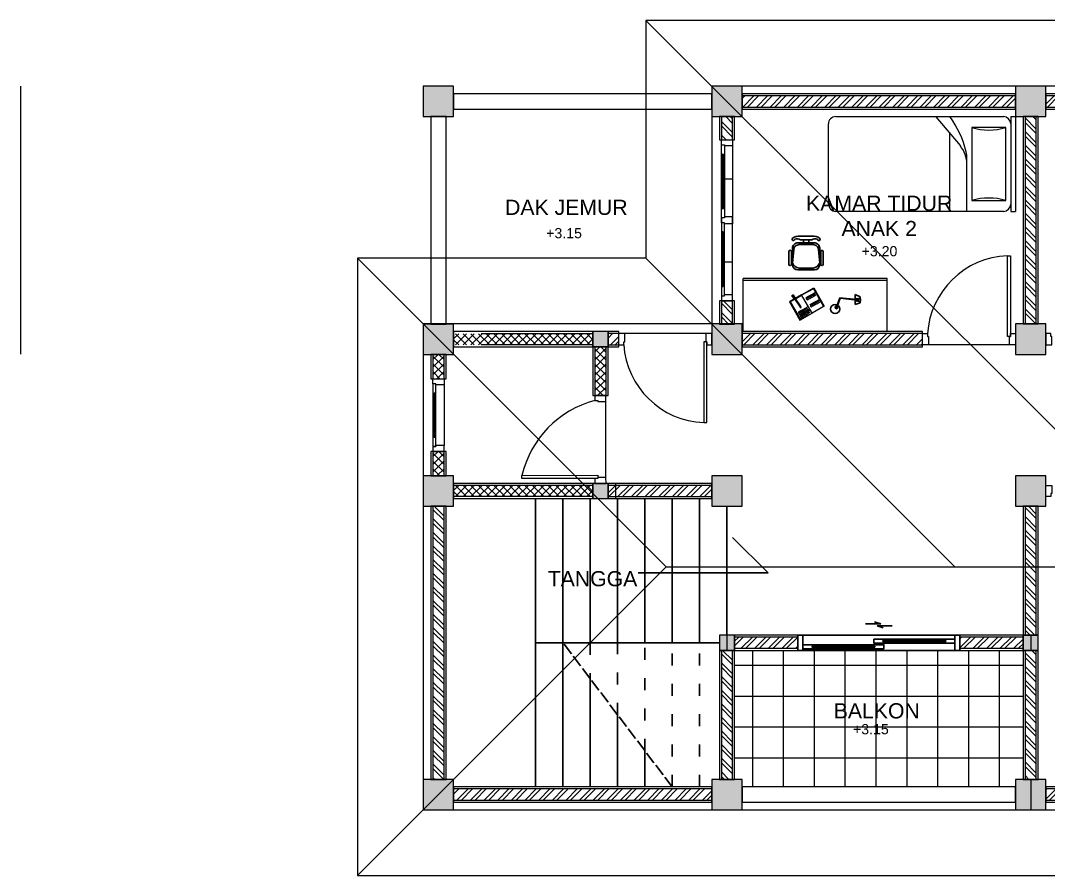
# Model space of a CAD drawing. Header units: millimetres. Extents: x -12161372 to 46643, y -9506984 to 15358.
# Drawn here: x 15289 to 16304, y 14513 to 15358 of the extents above; entities that cross this region are included whole.
import ezdxf
from ezdxf.enums import TextEntityAlignment as Align

# ---------------------------------------------------------------- set-up
doc = ezdxf.new("R2010")
doc.units = ezdxf.units.MM
doc.linetypes.add('ACAD_ISO02W100', pattern=[15, 12, -3])
doc.linetypes.add('ACAD_ISO03W100', pattern=[30, 12, -18])
for name, color, linetype, lineweight in [('arsiran', 202, 'Continuous', 0), ('atap', 220, 'Continuous', 0), ('dimensi', 50, 'Continuous', 5), ('dinding', 110, 'Continuous', 9), ('furniture', 7, 'Continuous', 5), ('jendela', 7, 'Continuous', 15), ('kolom', 150, 'Continuous', 13), ('pintu', 7, 'Continuous', 13)]:
    doc.layers.add(name, color=color, linetype=linetype, lineweight=lineweight)
doc.layers.add('GRID', color=7, linetype='Continuous', plot=False)
doc.layers.add('lantai', color=9, linetype='Continuous')
doc.styles.add('ATT', font='romans.shx')
doc.styles.get("Standard").update_dxf_attribs({"font": 'arial.ttf'})
pattern_1 = [(45, (-2274.681, -4513.269), (-6.735192, 6.735192), []), (45, (-2270.191, -4513.269), (-6.735192, 6.735192), [])]

# ---------------------------------------------------------------- blocks, each defined once
blk = doc.blocks.new('*U22')
at = {"layer": 'arsiran'}
h = blk.add_hatch(dxfattribs=at)
h.set_pattern_fill('ANSI32', color=256)
h.set_pattern_definition([(45, (-2339.748, -4513.269), (-6.735192, 6.735192), []), (45, (-2335.258, -4513.269), (-6.735192, 6.735192), [])])
h.paths.add_polyline_path([(0, 5.5), (0, -5.5), (204.9, -5.5), (204.9, 5.5)])
blk.add_lwpolyline([(0, -5.5), (204.9, -5.5), (204.9, 5.5), (0, 5.5)], close=True, dxfattribs=at)
at = {"layer": 'dinding'}
blk.add_lwpolyline([(0, -7.5), (204.9, -7.5), (204.9, 7.5), (0, 7.5)], close=True, dxfattribs=at)
blk = doc.blocks.new('*U10')
at = {"layer": 'arsiran'}
h = blk.add_hatch(dxfattribs=at)
h.set_pattern_fill('ANSI32', color=256)
h.set_pattern_definition(pattern_1)
h.paths.add_polyline_path([(0, 5.5), (0, -5.5), (270, -5.5), (270, 5.5)])
blk.add_lwpolyline([(0, -5.5), (270, -5.5), (270, 5.5), (0, 5.5)], close=True, dxfattribs=at)
at = {"layer": 'dinding'}
blk.add_lwpolyline([(0, -7.5), (270, -7.5), (270, 7.5), (0, 7.5)], close=True, dxfattribs=at)
blk = doc.blocks.new('*U4')
at = {"layer": 'arsiran'}
h = blk.add_hatch(dxfattribs=at)
h.set_pattern_fill('ANSI32', color=256)
h.set_pattern_definition(pattern_1)
h.paths.add_polyline_path([(0, 5.5), (0, -5.5), (270, -5.5), (270, 5.5)])
blk.add_lwpolyline([(0, -5.5), (270, -5.5), (270, 5.5), (0, 5.5)], close=True, dxfattribs=at)
at = {"layer": 'dinding'}
blk.add_lwpolyline([(0, -7.5), (270, -7.5), (270, 7.5), (0, 7.5)], close=True, dxfattribs=at)
blk = doc.blocks.new('*U24')
at = {"layer": 'arsiran'}
h = blk.add_hatch(dxfattribs=at)
h.set_pattern_fill('ANSI32', color=256)
h.set_pattern_definition([(45, (-2289.681, -4513.269), (-6.735192, 6.735192), []), (45, (-2285.191, -4513.269), (-6.735192, 6.735192), [])])
h.paths.add_polyline_path([(0, 5.5), (0, -5.5), (255, -5.5), (255, 5.5)])
blk.add_lwpolyline([(0, -5.5), (255, -5.5), (255, 5.5), (0, 5.5)], close=True, dxfattribs=at)
at = {"layer": 'dinding'}
blk.add_lwpolyline([(0, -7.5), (255, -7.5), (255, 7.5), (0, 7.5)], close=True, dxfattribs=at)
blk = doc.blocks.new('*U26')
at = {"layer": 'arsiran'}
h = blk.add_hatch(dxfattribs=at)
h.set_pattern_fill('ANSI32', color=256, angle=0.0035)
h.set_pattern_definition([(45.0035, (-2441.913, -4513.418), (-6.735604, 6.73478), []), (45.0035, (-2437.423, -4513.418), (-6.735604, 6.73478), [])])
h.paths.add_polyline_path([(0, 5.5), (0, -5.5), (102.5, -5.5), (102.5, 5.5)])
blk.add_lwpolyline([(0, -5.5), (102.5, -5.5), (102.5, 5.5), (0, 5.5)], close=True, dxfattribs=at)
at = {"layer": 'dinding'}
blk.add_lwpolyline([(0, -7.5), (102.5, -7.5), (102.5, 7.5), (0, 7.5)], close=True, dxfattribs=at)
blk = doc.blocks.new('*U13')
at = {"layer": 'arsiran'}
h = blk.add_hatch(dxfattribs=at)
h.set_pattern_fill('ANSI32', color=256)
h.set_pattern_definition([(45, (-2417.181, -4513.269), (-6.735192, 6.735192), []), (45, (-2412.691, -4513.269), (-6.735192, 6.735192), [])])
h.paths.add_polyline_path([(0, 5.5), (0, -5.5), (127.5, -5.5), (127.5, 5.5)])
blk.add_lwpolyline([(0, -5.5), (127.5, -5.5), (127.5, 5.5), (0, 5.5)], close=True, dxfattribs=at)
at = {"layer": 'dinding'}
blk.add_lwpolyline([(0, -7.5), (127.5, -7.5), (127.5, 7.5), (0, 7.5)], close=True, dxfattribs=at)
blk = doc.blocks.new('*U74')
at = {"layer": 'arsiran'}
h = blk.add_hatch(dxfattribs=at)
h.set_pattern_fill('ANSI32', color=256, angle=-0.0423)
h.set_pattern_definition([(44.9577, (-2525.049, -4511.406), (-6.730218, 6.740162), []), (44.9577, (-2520.558, -4511.409), (-6.730218, 6.740162), [])])
h.paths.add_polyline_path([(0, 5.5), (0, -5.5), (23, -5.5), (23, 5.5)])
blk.add_lwpolyline([(0, -5.5), (23, -5.5), (23, 5.5), (0, 5.5)], close=True, dxfattribs=at)
at = {"layer": 'dinding'}
blk.add_lwpolyline([(0, -7.5), (23, -7.5), (23, 7.5), (0, 7.5)], close=True, dxfattribs=at)
blk = doc.blocks.new('*U44')
at = {"layer": 'arsiran'}
h = blk.add_hatch(dxfattribs=at)
h.set_pattern_fill('ANSI32', color=256, angle=-0.0002)
h.set_pattern_definition([(44.9998, (-2366.697, -4513.26), (-6.735168, 6.735216), []), (44.9998, (-2362.207, -4513.26), (-6.735168, 6.735216), [])])
h.paths.add_polyline_path([(0, 5.5), (0, -5.5), (178, -5.5), (178, 5.5)])
blk.add_lwpolyline([(0, -5.5), (178, -5.5), (178, 5.5), (0, 5.5)], close=True, dxfattribs=at)
at = {"layer": 'dinding'}
blk.add_lwpolyline([(0, -7.5), (178, -7.5), (178, 7.5), (0, 7.5)], close=True, dxfattribs=at)
blk = doc.blocks.new('*U29')
at = {"layer": 'arsiran'}
h = blk.add_hatch(dxfattribs=at)
h.set_pattern_fill('ANSI32', color=256)
h.set_pattern_definition([(45, (-2482.181, -4513.269), (-6.735192, 6.735192), []), (45, (-2477.691, -4513.269), (-6.735192, 6.735192), [])])
h.paths.add_polyline_path([(0, 5.5), (0, -5.5), (62.5, -5.5), (62.5, 5.5)])
blk.add_lwpolyline([(0, -5.5), (62.5, -5.5), (62.5, 5.5), (0, 5.5)], close=True, dxfattribs=at)
at = {"layer": 'dinding'}
blk.add_lwpolyline([(0, -7.5), (62.5, -7.5), (62.5, 7.5), (0, 7.5)], close=True, dxfattribs=at)
blk = doc.blocks.new('12PBED02')
at = {"color": 0, "linetype": 'ByBlock'}
for p, q in [((0, 0), (0, 39)), ((2, 39), (0, 39)), ((2, 0), (2, 39)), ((5, 39), (74, 39)), ((20, 39), (20, 17.28474)), ((27, 39), (27, 7)), ((18, 34.5), (4, 34.5)), ((4, 34.5), (4, 4.5)), ((18, 4.5), (18, 34.5)), ((77, 36), (77, 3)), ((32.861232, 0.014143), (22.821743, 11.933915)), ((4, 4.5), (18, 4.5)), ((2, 0), (0, 0)), ((74, 0), (5, 0))]:
    blk.add_line(p, q, dxfattribs=at)
for centre, radius, start, end in [((5, 36), 3, 90, 180), ((74, 36), 3, 0, 90), ((11, 58.5), 25, 253.739795, 286.260205), ((32, 19.664349), 12, 180, 220.10593), ((32, 17.28474), 12, 180, 193.392796), ((59.913793, 23.931034), 40.69413, 193.392796, 216.020234), ((11, -19.5), 25, 73.739795, 106.260205), ((5, 3), 3, 180, 270), ((74, 3), 3, 270, 0)]:
    blk.add_arc(centre, radius, start, end, dxfattribs=at)
at = {"color": 0, "linetype": 'ByBlock', "style": 'ATT'}
for tag, flags, p in [('ITEM', 3, (49, 25)), ('ROOM_NUMBER', 1, (49, 10.5))]:
    blk.add_attdef(tag, text='', height=6, dxfattribs=dict(at, flags=flags)).set_placement(p, align=Align.CENTER)
blk = doc.blocks.new('*U114')
at = {"layer": 'arsiran'}
h = blk.add_hatch(dxfattribs=at)
h.set_pattern_fill('ANSI32', color=256)
h.set_pattern_definition([(45, (-2534.189, -4513.269), (-6.735192, 6.735192), []), (45, (-2529.699, -4513.269), (-6.735192, 6.735192), [])])
h.paths.add_polyline_path([(0, 5.5), (0, -5.5), (10.5, -5.5), (10.5, 5.5)])
blk.add_lwpolyline([(0, -5.5), (10.5, -5.5), (10.5, 5.5), (0, 5.5)], close=True, dxfattribs=at)
at = {"layer": 'dinding'}
blk.add_lwpolyline([(0, -7.5), (10.5, -7.5), (10.5, 7.5), (0, 7.5)], close=True, dxfattribs=at)

msp = doc.modelspace()

# ---------------------------------------------------------------- hatches: boundary and pattern name
at = {"layer": 'dinding'}
h = msp.add_hatch(dxfattribs=at)
h.set_pattern_fill('ANSI37', color=202, scale=1.7)
h.set_pattern_definition([(45, (10506.599, 10856.0724), (-3.816609, 3.816609), []), (135, (10506.599, 10856.0724), (-3.816609, -3.816609), [])])
h.paths.add_polyline_path([(15854.099, 15037.432), (15854.099, 15048.432), (15716.669, 15048.432), (15716.669, 15037.432)])
h = msp.add_hatch(dxfattribs=at)
h.set_pattern_fill('ANSI37', color=202, scale=1.7, angle=270)
h.set_pattern_definition([(315, (11514.8096, 20238.0015), (3.816609, 3.816609), []), (45, (11514.8096, 20238.0015), (-3.816609, 3.816609), [])])
h.paths.add_polyline_path([(15696.169, 15003.932), (15707.169, 15003.932), (15707.169, 15027.932), (15696.169, 15027.932)])
h = msp.add_hatch(dxfattribs=at)
h.set_pattern_fill('ANSI37', color=202, scale=1.7, angle=270)
h.set_pattern_definition([(315, (11674.7946, 20245.449), (3.816609, 3.816609), []), (45, (11674.7946, 20245.449), (-3.816609, 3.816609), [])])
h.paths.add_polyline_path([(15856.181, 14987.24), (15867.181, 14987.24), (15867.154, 15035.379), (15856.154, 15035.379)])
h = msp.add_hatch(dxfattribs=at)
h.set_pattern_fill('ANSI37', color=202, scale=1.7, angle=270)
h.set_pattern_definition([(315, (11514.8096, 20142.0015), (3.816609, 3.816609), []), (45, (11514.8096, 20142.0015), (-3.816609, 3.816609), [])])
h.paths.add_polyline_path([(15696.169, 14907.932), (15707.169, 14907.932), (15707.169, 14931.932), (15696.169, 14931.932)])
h = msp.add_hatch(dxfattribs=at)
h.set_pattern_fill('ANSI37', color=202, scale=1.7)
h.set_pattern_definition([(45, (10506.599, 10706.0724), (-3.816609, 3.816609), []), (135, (10506.599, 10706.0724), (-3.816609, -3.816609), [])])
h.paths.add_polyline_path([(15854.177, 14887.432), (15854.177, 14898.432), (15716.669, 14898.432), (15716.669, 14887.432)])
h = msp.add_hatch(dxfattribs=at)
h.set_pattern_fill('NET', color=8, scale=9.6)
h.set_pattern_definition([(0, (-1605.392, 9234.255), (0, 30.48), []), (90, (-1605.392, 9234.255), (-30.48, 2e-15), [])])
h.paths.add_polyline_path([(16279.169, 14735.432), (15994.169, 14735.432), (15994.169, 14607.932), (16001.669, 14607.932), (16001.669, 14600.432), (16271.669, 14600.432), (16271.669, 14607.932), (16279.169, 14607.932)])
at = {"layer": 'jendela'}
h = msp.add_hatch(color=256, dxfattribs=at)
h.dxf.hatch_style = 1
h.paths.add_polyline_path([(15982.361, 15225.963), (15982.961, 15225.963), (15982.961, 15171.963), (15982.361, 15171.963)])
h = msp.add_hatch(color=256, dxfattribs=at)
h.dxf.hatch_style = 1
h.paths.add_polyline_path([(15982.366, 15171.969), (15982.966, 15171.969), (15982.966, 15225.969), (15982.366, 15225.969)])
h = msp.add_hatch(color=256, dxfattribs=at)
h.dxf.hatch_style = 1
h.paths.add_polyline_path([(15982.366, 15171.969), (15982.966, 15171.969), (15982.966, 15225.969), (15982.366, 15225.969)])
h = msp.add_hatch(color=256, dxfattribs=at)
h.dxf.hatch_style = 1
h.paths.add_polyline_path([(15982.366, 15225.956), (15982.966, 15225.956), (15982.966, 15171.956), (15982.366, 15171.956)])
h = msp.add_hatch(color=256, dxfattribs=at)
h.dxf.hatch_style = 1
h.paths.add_polyline_path([(15982.366, 15225.956), (15982.966, 15225.956), (15982.966, 15171.956), (15982.366, 15171.956)])
h = msp.add_hatch(color=256, dxfattribs=at)
h.dxf.hatch_style = 1
h.paths.add_polyline_path([(15982.361, 15094.963), (15982.961, 15094.963), (15982.961, 15148.963), (15982.361, 15148.963)])
h = msp.add_hatch(color=256, dxfattribs=at)
h.dxf.hatch_style = 1
h.paths.add_polyline_path([(15982.366, 15094.969), (15982.966, 15094.969), (15982.966, 15148.969), (15982.366, 15148.969)])
h = msp.add_hatch(color=256, dxfattribs=at)
h.dxf.hatch_style = 1
h.paths.add_polyline_path([(15982.366, 15094.969), (15982.966, 15094.969), (15982.966, 15148.969), (15982.366, 15148.969)])
h = msp.add_hatch(color=256, dxfattribs=at)
h.dxf.hatch_style = 1
h.paths.add_polyline_path([(15982.366, 15148.956), (15982.966, 15148.956), (15982.966, 15094.956), (15982.366, 15094.956)])
h = msp.add_hatch(color=256, dxfattribs=at)
h.dxf.hatch_style = 1
h.paths.add_polyline_path([(15982.366, 15148.956), (15982.966, 15148.956), (15982.966, 15094.956), (15982.366, 15094.956)])
at = {"layer": 'kolom'}
h = msp.add_hatch(color=256, dxfattribs=at)
h.dxf.hatch_style = 1
h.paths.add_polyline_path([(15716.669, 15262.932), (15716.669, 15292.932), (15686.669, 15292.932), (15686.669, 15262.932)])
h = msp.add_hatch(color=256, dxfattribs=at)
h.dxf.hatch_style = 1
h.paths.add_polyline_path([(16001.669, 15262.932), (16001.669, 15292.932), (15971.669, 15292.932), (15971.669, 15262.932)])
h = msp.add_hatch(color=256, dxfattribs=at)
h.dxf.hatch_style = 1
h.paths.add_polyline_path([(16301.669, 15262.932), (16301.669, 15292.932), (16271.669, 15292.932), (16271.669, 15262.932)])
h = msp.add_hatch(color=256, dxfattribs=at)
h.dxf.hatch_style = 1
h.paths.add_polyline_path([(15716.669, 15027.932), (15716.669, 15057.932), (15686.669, 15057.932), (15686.669, 15027.932)])
h = msp.add_hatch(color=256, dxfattribs=at)
h.dxf.hatch_style = 1
h.paths.add_polyline_path([(16001.669, 15028.007), (16001.669, 15058.007), (15971.669, 15058.007), (15971.669, 15028.007)])
h = msp.add_hatch(color=256, dxfattribs=at)
h.dxf.hatch_style = 1
h.paths.add_polyline_path([(16301.669, 15027.999), (16301.669, 15057.999), (16271.669, 15057.999), (16271.669, 15027.999)])
h = msp.add_hatch(color=256, dxfattribs=at)
h.dxf.hatch_style = 1
h.paths.add_polyline_path([(15869.177, 15050.505), (15854.177, 15050.505), (15854.177, 15035.505), (15869.177, 15035.505)])
h = msp.add_hatch(color=256, dxfattribs=at)
h.dxf.hatch_style = 1
h.paths.add_polyline_path([(15716.669, 14877.932), (15716.669, 14907.932), (15686.669, 14907.932), (15686.669, 14877.932)])
h = msp.add_hatch(color=256, dxfattribs=at)
h.dxf.hatch_style = 1
h.paths.add_polyline_path([(16001.669, 14877.932), (16001.669, 14907.932), (15971.669, 14907.932), (15971.669, 14877.932)])
h = msp.add_hatch(color=256, dxfattribs=at)
h.dxf.hatch_style = 1
h.paths.add_polyline_path([(16301.669, 14877.932), (16301.669, 14907.932), (16271.669, 14907.932), (16271.669, 14877.932)])
h = msp.add_hatch(color=256, dxfattribs=at)
h.dxf.hatch_style = 1
h.paths.add_polyline_path([(15869.194, 14900.432), (15854.194, 14900.432), (15854.194, 14885.432), (15869.194, 14885.432)])
h = msp.add_hatch(color=256, dxfattribs=at)
h.dxf.hatch_style = 1
h.paths.add_polyline_path([(15979.169, 14735.432), (15994.169, 14735.432), (15994.169, 14750.432), (15979.169, 14750.432)])
h = msp.add_hatch(color=256, dxfattribs=at)
h.dxf.hatch_style = 1
h.paths.add_polyline_path([(16279.169, 14735.432), (16294.169, 14735.432), (16294.169, 14750.432), (16279.169, 14750.432)])
h = msp.add_hatch(color=256, dxfattribs=at)
h.dxf.hatch_style = 1
h.paths.add_polyline_path([(15716.669, 14577.932), (15716.669, 14607.932), (15686.669, 14607.932), (15686.669, 14577.932)])
h = msp.add_hatch(color=256, dxfattribs=at)
h.dxf.hatch_style = 1
h.paths.add_polyline_path([(16001.669, 14577.932), (16001.669, 14607.932), (15971.669, 14607.932), (15971.669, 14577.932)])
h = msp.add_hatch(color=256, dxfattribs=at)
h.dxf.hatch_style = 1
h.paths.add_polyline_path([(16301.669, 14577.932), (16301.669, 14607.932), (16271.669, 14607.932), (16271.669, 14577.932)])

# ---------------------------------------------------------------- linework, layer by layer
for p, q in [((16138.49, 14761.546), (16132.296, 14763.726)), ((16123.49, 14761.546), (16138.49, 14761.546)), ((16134.892, 14759.743), (16141.086, 14757.563)), ((16149.892, 14759.743), (16134.892, 14759.743)), ((16141.669, 14745.032), (16141.669, 14746.632)), ((16141.669, 14742.632), (16141.669, 14744.232)), ((16141.669, 14743.432), (16141.669, 14744.232)), ((16201.669, 14745.032), (16201.669, 14746.632)), ((16202.669, 14745.032), (16201.669, 14745.032)), ((16201.669, 14742.632), (16201.669, 14744.232)), ((16201.669, 14744.232), (16202.669, 14744.232)), ((16202.669, 14744.232), (16202.669, 14745.032)), ((16071.669, 14741.032), (16061.669, 14741.032)), ((16061.669, 14737.032), (16071.669, 14737.032)), ((16070.669, 14739.432), (16071.669, 14739.432)), ((16070.669, 14738.632), (16070.669, 14739.432)), ((16071.669, 14738.632), (16070.669, 14738.632)), ((16071.669, 14739.432), (16071.669, 14741.032)), ((16071.669, 14737.032), (16071.669, 14738.632)), ((16131.669, 14739.432), (16131.669, 14741.032)), ((16131.669, 14741.032), (16141.669, 14741.032)), ((16132.669, 14739.432), (16131.669, 14739.432)), ((16131.669, 14737.032), (16131.669, 14738.632)), ((16131.669, 14738.632), (16132.669, 14738.632)), ((16132.669, 14738.632), (16132.669, 14739.432))]:
    msp.add_line(p, q)
for points in [[(16056.669, 14735.432), (16061.669, 14735.432), (16061.669, 14750.432), (16056.669, 14750.432)], [(16061.669, 14750.432), (16211.669, 14750.432), (16211.669, 14735.432), (16061.669, 14735.432)], [(16131.669, 14746.632), (16211.669, 14746.632), (16211.669, 14742.632), (16131.669, 14742.632)], [(16140.669, 14745.032), (16202.669, 14745.032), (16202.669, 14744.232), (16140.669, 14744.232)], [(16216.669, 14735.432), (16211.669, 14735.432), (16211.669, 14750.432), (16216.669, 14750.432)], [(16061.669, 14741.032), (16141.669, 14741.032), (16141.669, 14737.032), (16061.669, 14737.032)], [(16070.669, 14739.432), (16132.669, 14739.432), (16132.669, 14738.632), (16070.669, 14738.632)]]:
    msp.add_lwpolyline(points, close=True)
at = {"layer": 'arsiran'}
for points in [[(15854.01, 15048.432), (15743.936, 15048.432)], [(15854.01, 15037.291), (15743.935, 15037.291)], [(15696.169, 15027.932), (15696.169, 15003.932)], [(15707.169, 15003.932), (15707.169, 15027.932)], [(15856.154, 15035.379), (15856.07, 14987.233)], [(15867.251, 14987.24), (15867.251, 15035.379)], [(15696.169, 14931.932), (15696.169, 14907.932)], [(15707.169, 14907.932), (15707.169, 14931.932)], [(15854.177, 14898.432), (15716.669, 14898.432)], [(15854.177, 14887.412), (15716.669, 14887.412)]]:
    msp.add_lwpolyline(points, dxfattribs=at)
at = {"layer": 'atap', "ltscale": 10}
for p, q in [((16361.631, 14902.969), (15906.669, 15357.932)), ((15288.917, 15292.932), (15288.917, 15028.324)), ((15926.706, 14817.969), (15621.669, 15123.007)), ((16211.706, 14817.969), (15906.669, 15123.007)), ((15926.706, 14817.969), (15621.669, 14512.932)), ((15926.706, 14817.969), (16361.631, 14817.969))]:
    msp.add_line(p, q, dxfattribs=at)
for points in [[(15906.669, 15357.932), (15906.669, 15123.007), (15621.669, 15123.007), (15621.669, 14512.932), (16666.669, 14512.932), (16666.669, 14963.415), (16951.669, 14963.297)], [(16951.669, 15357.932), (15906.669, 15357.932)]]:
    msp.add_lwpolyline(points, dxfattribs=at)
at = {"layer": 'dimensi', "ltscale": 10}
for points in [[(15971.669, 15292.932), (15971.669, 15058.007), (15686.669, 15058.007), (15686.669, 14577.932), (16601.669, 14577.932), (16601.669, 15028.442), (16886.669, 15028.324)], [(16886.669, 15292.932), (15971.669, 15292.932)]]:
    msp.add_lwpolyline(points, dxfattribs=at)
at = {"layer": 'dinding'}
for points in [[(15716.669, 15270.432), (15971.669, 15270.432), (15971.669, 15285.432), (15716.669, 15285.432)], [(15709.169, 15057.932), (15709.169, 15262.932), (15694.169, 15262.932), (15694.169, 15057.932)], [(15716.669, 15035.432), (15854.177, 15035.505), (15854.177, 15050.505), (15716.669, 15050.432)], [(15694.169, 15027.932), (15694.169, 15003.932), (15709.169, 15003.932), (15709.169, 15027.932)], [(15854.177, 15035.505), (15854.181, 14987.24), (15869.181, 14987.24), (15869.169, 15035.505)], [(15694.169, 14931.932), (15694.169, 14907.932), (15709.169, 14907.932), (15709.169, 14931.932)], [(15716.669, 14885.432), (15854.177, 14885.432), (15854.177, 14900.432), (15716.669, 14900.432)], [(16001.669, 14585.432), (16271.669, 14585.432), (16271.669, 14600.432), (16001.669, 14600.432)]]:
    msp.add_lwpolyline(points, close=True, dxfattribs=at)
at = {"layer": 'furniture'}
for p, q in [((16144.83, 15103.128), (16002.61, 15103.128)), ((16002.61, 15050.506), (16002.61, 15103.128)), ((16144.83, 15101.128), (16002.61, 15101.128)), ((16144.83, 15050.506), (16144.83, 15103.128)), ((16050.804, 15086.127), (16051.737, 15086.778)), ((16051.737, 15086.778), (16054.112, 15083.37)), ((16051.746, 15086.643), (16051.989, 15086.812)), ((16051.746, 15086.643), (16052.903, 15084.983)), ((16051.989, 15086.812), (16053.146, 15085.152)), ((16072.17, 15092.874), (16060.768, 15086.725)), ((16072.17, 15092.874), (16081.552, 15075.905)), ((16049.178, 15079.763), (16053.608, 15082.43)), ((16049.178, 15079.763), (16059.005, 15063.047)), ((16053.175, 15082.726), (16050.804, 15086.127)), ((16052.903, 15084.983), (16053.146, 15085.152)), ((16053.327, 15082.832), (16053.175, 15082.726)), ((16053.327, 15082.832), (16059.017, 15074.672)), ((16054.112, 15083.37), (16053.331, 15082.826)), ((16053.896, 15083.229), (16059.586, 15075.068)), ((16054.203, 15082.789), (16060.276, 15086.445)), ((16060.276, 15086.445), (16070.458, 15068.59)), ((16059.005, 15063.047), (16070.704, 15068.731)), ((16059.017, 15074.672), (16060.055, 15073.854)), ((16060.055, 15073.854), (16059.586, 15075.068)), ((16163.243, 15050.506), (16002.61, 15050.506))]:
    msp.add_line(p, q, dxfattribs=at)
msp.add_lwpolyline([(16053.355, 15082.792), (16048.344, 15079.935), (16058.653, 15061.858), (16070.704, 15068.731), (16060.395, 15086.807), (16053.96, 15083.137)], dxfattribs=at)
msp.add_lwpolyline([(16060.395, 15086.807), (16072.446, 15093.679), (16082.755, 15075.603), (16070.704, 15068.731)], close=True, dxfattribs=at)
for points in [[(16064.483, 15083.803), (16065.056, 15084.232), (16065.321, 15084.485), (16065.846, 15084.67), (16066.091, 15084.925), (16066.617, 15085.11), (16066.819, 15085.441), (16067.432, 15085.472), (16067.556, 15085.76), (16068.28, 15085.956), (16068.404, 15086.244), (16068.897, 15086.308), (16068.988, 15086.474), (16070.176, 15086.913), (16070.223, 15087.156), (16070.638, 15087.177), (16071.52, 15087.781), (16071.762, 15087.715), (16071.809, 15087.959), (16072.084, 15088.013), (16072.195, 15088.178), (16072.737, 15088.505), (16072.999, 15088.739), (16073.274, 15088.794), (16073.34, 15089.036), (16073.461, 15089.003), (16073.538, 15089.047)], [(16064.768, 15082.721), (16065.341, 15083.15), (16065.605, 15083.403), (16066.131, 15083.588), (16066.376, 15083.843), (16066.902, 15084.028), (16067.103, 15084.359), (16067.717, 15084.39), (16067.841, 15084.678), (16068.565, 15084.874), (16068.689, 15085.162), (16069.182, 15085.226), (16069.273, 15085.392), (16070.461, 15085.831), (16070.508, 15086.075), (16070.923, 15086.095), (16071.804, 15086.699), (16072.047, 15086.633), (16072.094, 15086.877), (16072.369, 15086.932), (16072.48, 15087.097), (16073.022, 15087.423), (16073.284, 15087.657), (16073.559, 15087.712), (16073.625, 15087.954), (16073.746, 15087.921), (16073.823, 15087.965)], [(16065.384, 15081.496), (16065.957, 15081.925), (16066.221, 15082.178), (16066.746, 15082.363), (16066.992, 15082.618), (16067.517, 15082.803), (16067.719, 15083.134), (16068.332, 15083.165), (16068.457, 15083.453), (16069.18, 15083.649), (16069.305, 15083.937), (16069.797, 15084.001), (16069.889, 15084.167), (16071.076, 15084.606), (16071.124, 15084.849), (16071.539, 15084.87), (16072.42, 15085.474), (16072.662, 15085.408), (16072.71, 15085.652), (16072.985, 15085.707), (16073.095, 15085.872), (16073.638, 15086.198), (16073.899, 15086.432), (16074.174, 15086.487), (16074.241, 15086.729), (16074.362, 15086.696), (16074.439, 15086.74)], [(16068.535, 15076.989), (16069.108, 15077.418), (16069.372, 15077.671), (16069.898, 15077.856), (16070.143, 15078.11), (16070.669, 15078.295), (16070.871, 15078.627), (16071.484, 15078.658), (16071.608, 15078.946), (16072.332, 15079.142), (16072.456, 15079.429), (16072.949, 15079.493), (16073.04, 15079.66), (16074.228, 15080.098), (16074.275, 15080.342), (16074.69, 15080.362), (16075.572, 15080.967), (16075.814, 15080.901), (16075.861, 15081.144), (16076.136, 15081.199), (16076.247, 15081.364), (16076.789, 15081.69), (16077.051, 15081.925), (16077.326, 15081.98), (16077.392, 15082.222), (16077.513, 15082.189), (16077.59, 15082.233)], [(16068.82, 15075.907), (16069.393, 15076.336), (16069.657, 15076.589), (16070.183, 15076.774), (16070.428, 15077.028), (16070.954, 15077.213), (16071.155, 15077.545), (16071.769, 15077.576), (16071.893, 15077.864), (16072.617, 15078.06), (16072.741, 15078.347), (16073.234, 15078.411), (16073.325, 15078.578), (16074.513, 15079.017), (16074.56, 15079.26), (16074.975, 15079.28), (16075.856, 15079.885), (16076.099, 15079.819), (16076.146, 15080.062), (16076.421, 15080.117), (16076.531, 15080.282), (16077.074, 15080.608), (16077.336, 15080.843), (16077.611, 15080.898), (16077.677, 15081.14), (16077.798, 15081.107), (16077.875, 15081.151)], [(16069.436, 15074.682), (16070.009, 15075.111), (16070.273, 15075.364), (16070.798, 15075.549), (16071.044, 15075.803), (16071.569, 15075.988), (16071.771, 15076.32), (16072.384, 15076.351), (16072.509, 15076.639), (16073.232, 15076.835), (16073.357, 15077.122), (16073.849, 15077.186), (16073.941, 15077.353), (16075.128, 15077.791), (16075.176, 15078.035), (16075.591, 15078.055), (16076.472, 15078.66), (16076.714, 15078.594), (16076.762, 15078.837), (16077.037, 15078.892), (16077.147, 15079.057), (16077.69, 15079.383), (16077.951, 15079.618), (16078.226, 15079.673), (16078.293, 15079.915), (16078.414, 15079.882), (16078.491, 15079.926)], [(16056.991, 15069.576), (16057.564, 15070.005), (16057.828, 15070.258), (16058.354, 15070.443), (16058.599, 15070.697), (16059.125, 15070.883), (16059.326, 15071.214), (16059.94, 15071.245), (16060.064, 15071.533), (16060.788, 15071.729), (16060.912, 15072.016), (16061.404, 15072.081), (16061.496, 15072.247), (16062.684, 15072.686), (16062.731, 15072.929), (16063.146, 15072.949), (16064.027, 15073.554), (16064.269, 15073.488), (16064.317, 15073.732), (16064.592, 15073.786), (16064.702, 15073.951), (16065.245, 15074.278), (16065.507, 15074.512), (16065.782, 15074.567), (16065.848, 15074.809), (16065.969, 15074.776), (16066.046, 15074.82)], [(16057.276, 15068.494), (16057.849, 15068.923), (16058.113, 15069.176), (16058.639, 15069.361), (16058.884, 15069.616), (16059.41, 15069.801), (16059.611, 15070.132), (16060.224, 15070.163), (16060.349, 15070.451), (16061.073, 15070.647), (16061.197, 15070.935), (16061.689, 15070.999), (16061.781, 15071.165), (16062.968, 15071.604), (16063.016, 15071.847), (16063.431, 15071.868), (16064.312, 15072.472), (16064.554, 15072.406), (16064.602, 15072.65), (16064.877, 15072.705), (16064.987, 15072.87), (16065.53, 15073.196), (16065.791, 15073.43), (16066.067, 15073.485), (16066.133, 15073.727), (16066.254, 15073.694), (16066.331, 15073.738)], [(16057.892, 15067.269), (16058.464, 15067.698), (16058.729, 15067.951), (16059.254, 15068.136), (16059.5, 15068.391), (16060.025, 15068.576), (16060.227, 15068.907), (16060.84, 15068.938), (16060.965, 15069.226), (16061.688, 15069.422), (16061.813, 15069.71), (16062.305, 15069.774), (16062.396, 15069.94), (16063.584, 15070.379), (16063.632, 15070.622), (16064.047, 15070.642), (16064.928, 15071.247), (16065.17, 15071.181), (16065.217, 15071.425), (16065.493, 15071.479), (16065.603, 15071.644), (16066.146, 15071.971), (16066.407, 15072.205), (16066.682, 15072.26), (16066.749, 15072.502), (16066.87, 15072.469), (16066.947, 15072.513)], [(16058.696, 15066.732), (16059.269, 15067.161), (16059.533, 15067.414), (16060.058, 15067.599), (16060.304, 15067.854), (16060.829, 15068.039), (16061.031, 15068.37), (16061.644, 15068.401), (16061.769, 15068.689), (16062.492, 15068.885), (16062.617, 15069.173), (16063.109, 15069.237), (16063.201, 15069.403), (16064.388, 15069.842), (16064.436, 15070.085), (16064.851, 15070.106), (16065.732, 15070.71), (16065.974, 15070.644), (16066.022, 15070.888), (16066.297, 15070.943), (16066.407, 15071.108), (16066.95, 15071.434), (16067.211, 15071.668), (16067.486, 15071.723), (16067.553, 15071.965), (16067.674, 15071.932), (16067.751, 15071.976)], [(16058.981, 15065.65), (16059.553, 15066.079), (16059.818, 15066.332), (16060.343, 15066.517), (16060.589, 15066.772), (16061.114, 15066.957), (16061.316, 15067.289), (16061.929, 15067.32), (16062.054, 15067.607), (16062.777, 15067.803), (16062.902, 15068.091), (16063.394, 15068.155), (16063.485, 15068.321), (16064.673, 15068.76), (16064.721, 15069.004), (16065.136, 15069.024), (16066.017, 15069.628), (16066.259, 15069.562), (16066.307, 15069.806), (16066.582, 15069.861), (16066.692, 15070.026), (16067.235, 15070.352), (16067.496, 15070.586), (16067.771, 15070.641), (16067.838, 15070.883), (16067.959, 15070.85), (16068.036, 15070.894)], [(16059.596, 15064.425), (16060.169, 15064.854), (16060.434, 15065.107), (16060.959, 15065.292), (16061.205, 15065.547), (16061.73, 15065.732), (16061.932, 15066.063), (16062.545, 15066.094), (16062.669, 15066.382), (16063.393, 15066.578), (16063.517, 15066.866), (16064.01, 15066.93), (16064.101, 15067.096), (16065.289, 15067.535), (16065.336, 15067.779), (16065.751, 15067.799), (16066.633, 15068.403), (16066.875, 15068.337), (16066.922, 15068.581), (16067.197, 15068.636), (16067.308, 15068.801), (16067.85, 15069.127), (16068.112, 15069.361), (16068.387, 15069.416), (16068.453, 15069.658), (16068.574, 15069.625), (16068.651, 15069.669)]]:
    msp.add_spline(points, degree=3, dxfattribs=at)
at = {"layer": 'GRID'}
for p, q in [((16062.107, 15138.182), (16062.107, 15141.333)), ((16067.479, 15138.182), (16067.479, 15141.333)), ((16047.768, 15116.797), (16047.768, 15129.538)), ((16050.356, 15116.797), (16050.356, 15129.538)), ((16079.23, 15116.797), (16079.23, 15129.538)), ((16081.819, 15116.797), (16081.819, 15129.538)), ((16113.288, 15077.259), (16113.288, 15086.992)), ((16113.288, 15086.992), (16118.045, 15084.686)), ((16098.153, 15083.849), (16094.707, 15074.701)), ((16098.404, 15083.369), (16095.015, 15074.26)), ((16114.945, 15082.058), (16098.153, 15083.849)), ((16115.131, 15081.554), (16098.404, 15083.369)), ((16118.045, 15078.829), (16113.288, 15077.259)), ((16116.723, 15079.796), (16116.723, 15083.689)), ((16116.723, 15083.689), (16118.625, 15082.766)), ((16118.625, 15080.423), (16116.723, 15079.796)), ((16118.045, 15083.048), (16118.045, 15084.686)), ((16118.045, 15078.829), (16118.045, 15080.232)), ((16118.625, 15080.423), (16118.625, 15082.766))]:
    msp.add_line(p, q, dxfattribs=at)
for points in [[(16051.127, 15142.467, -0.20706567), (16059.297, 15144.807), (16064.793, 15144.807)], [(16064.793, 15111.43), (16056.735, 15111.43, -0.41421356), (16051.363, 15116.802), (16051.363, 15132.918, -0.41837619), (16056.735, 15138.182), (16064.793, 15138.182)], [(16053.563, 15141.979, -0.21457838), (16059.275, 15141.333), (16064.793, 15141.333)], [(16078.459, 15142.467, 0.20706567), (16070.29, 15144.807), (16064.793, 15144.807)], [(16076.023, 15141.979, 0.21457838), (16070.312, 15141.333), (16064.793, 15141.333)], [(16064.793, 15111.43), (16072.851, 15111.43, 0.41421356), (16078.223, 15116.802), (16078.223, 15132.918, 0.41837619), (16072.851, 15138.182), (16064.793, 15138.182)], [(16064.793, 15113.119), (16057.94, 15113.119, -0.28027969), (16051.363, 15118.491), (16052.568, 15131.165, -0.41837619), (16057.94, 15136.43), (16064.793, 15136.43)], [(16064.793, 15113.119), (16071.646, 15113.119, 0.28027969), (16078.223, 15118.491), (16077.018, 15131.165, 0.41837619), (16071.646, 15136.43), (16064.793, 15136.43)]]:
    msp.add_lwpolyline(points, format="xyb", dxfattribs=at)
for centre, radius in [((16093.498, 15072.723), 4.486), ((16115.038, 15081.806), 1.354), ((16094.828, 15074.45), 1.354)]:
    msp.add_circle(centre, radius, dxfattribs=at)
for centre, radius, start, end in [((16052.262, 15141.807), 1.313, 149.822799, 7.534847), ((16077.324, 15141.807), 1.313, 172.465153, 30.177201), ((16049.062, 15129.538), 1.294, 0, 180), ((16080.524, 15129.538), 1.294, 0, 180), ((16049.059, 15117.038), 1.314, 190.578063, 349.641962), ((16080.523, 15117.033), 1.314, 190.358038, 349.421937), ((16115.038, 15081.806), 0.269, 290.236198, 110.236198), ((16094.861, 15074.48), 0.269, 124.975118, 304.975118)]:
    msp.add_arc(centre, radius, start, end, dxfattribs=at)
at = {"layer": 'jendela'}
for p, q in [((15981.161, 15157.963), (15981.16, 15239.963)), ((15992.143, 15233.962), (15992.143, 15163.963)), ((15992.143, 15233.962), (15992.143, 15163.962)), ((15983.212, 15219.963), (15982.012, 15219.963)), ((15983.212, 15177.962), (15982.012, 15177.962)), ((15981.161, 15162.963), (15981.16, 15080.963)), ((15981.161, 15162.963), (15981.16, 15080.963)), ((15992.143, 15086.963), (15992.117, 15156.952)), ((15992.143, 15086.963), (15992.117, 15156.952)), ((15983.212, 15142.963), (15982.012, 15142.963)), ((15983.212, 15100.962), (15982.012, 15100.962)), ((15707.169, 14997.932), (15707.169, 14937.932))]:
    msp.add_line(p, q, dxfattribs=at)
for points in [[(15981.161, 15233.962), (15981.16, 15233.962), (15981.16, 15239.963), (15992.143, 15239.974)], [(15981.161, 15233.962), (15981.16, 15233.962), (15981.16, 15239.962), (15992.144, 15239.962)], [(15992.143, 15239.974), (15992.143, 15233.962), (15984.161, 15233.962)], [(15992.144, 15239.962), (15992.143, 15233.962), (15984.161, 15233.962)], [(15981.186, 15195.459), (15981.186, 15195.459), (15981.186, 15201.459), (15992.169, 15201.471)], [(15992.126, 15163.974), (15992.126, 15156.952), (15984.161, 15156.963), (15984.161, 15157.963), (15981.161, 15157.963), (15981.161, 15162.963)], [(15992.126, 15156.952), (15992.126, 15163.974), (15984.161, 15163.963), (15984.161, 15162.963), (15981.161, 15162.963), (15981.161, 15157.963)], [(15992.126, 15156.952), (15992.126, 15163.974), (15984.161, 15163.963), (15984.161, 15162.963), (15981.161, 15162.963), (15981.161, 15157.963)], [(15992.126, 15163.973), (15992.126, 15156.952), (15984.161, 15156.963), (15984.161, 15157.963), (15981.161, 15157.963), (15981.161, 15162.963)], [(15992.126, 15156.952), (15992.126, 15163.973), (15984.161, 15163.963), (15984.161, 15162.963), (15981.161, 15162.963), (15981.161, 15157.963)], [(15992.126, 15156.952), (15992.126, 15163.973), (15984.161, 15163.963), (15984.161, 15162.963), (15981.161, 15162.963), (15981.161, 15157.963)], [(15981.186, 15125.471), (15981.186, 15125.471), (15981.186, 15119.471), (15992.169, 15119.459)], [(15981.186, 15125.471), (15981.186, 15125.471), (15981.186, 15119.471), (15992.17, 15119.471)], [(15981.161, 15086.963), (15981.16, 15086.963), (15981.16, 15080.963), (15992.143, 15080.951)], [(15981.161, 15086.963), (15981.16, 15086.963), (15981.16, 15080.963), (15992.144, 15080.963)], [(15992.143, 15080.951), (15992.143, 15086.963), (15984.161, 15086.963)], [(15992.144, 15080.963), (15992.143, 15086.963), (15984.161, 15086.963)]]:
    msp.add_lwpolyline(points, dxfattribs=at)
for points in [[(15981.161, 15162.963), (15981.161, 15234.963), (15984.161, 15234.963), (15984.161, 15162.963)], [(15981.161, 15162.963), (15981.161, 15234.963), (15984.161, 15234.963), (15984.161, 15162.963)], [(15982.961, 15171.963), (15982.961, 15225.963), (15982.361, 15225.963), (15982.361, 15171.963)], [(15982.961, 15225.963), (15982.961, 15171.963), (15982.361, 15171.963), (15982.361, 15225.963)], [(15982.961, 15171.963), (15982.961, 15225.963), (15982.361, 15225.963), (15982.361, 15171.963)], [(15982.961, 15225.963), (15982.961, 15171.963), (15982.361, 15171.963), (15982.361, 15225.963)], [(15982.961, 15171.963), (15982.961, 15225.963), (15982.361, 15225.963), (15982.361, 15171.963)], [(15981.161, 15157.963), (15981.161, 15085.963), (15984.161, 15085.963), (15984.161, 15157.963)], [(15981.161, 15157.963), (15981.161, 15085.963), (15984.161, 15085.963), (15984.161, 15157.963)], [(15982.961, 15148.963), (15982.961, 15094.963), (15982.361, 15094.963), (15982.361, 15148.963)], [(15982.961, 15094.963), (15982.961, 15148.963), (15982.361, 15148.963), (15982.361, 15094.963)], [(15982.961, 15148.963), (15982.961, 15094.963), (15982.361, 15094.963), (15982.361, 15148.963)], [(15982.961, 15148.963), (15982.961, 15094.963), (15982.361, 15094.963), (15982.361, 15148.963)], [(15982.961, 15094.963), (15982.961, 15148.963), (15982.361, 15148.963), (15982.361, 15094.963)], [(15696.169, 14998.932), (15696.169, 14936.932), (15699.169, 14936.932), (15699.169, 14998.932)], [(15697.969, 14989.932), (15697.969, 14945.932), (15697.369, 14945.932), (15697.369, 14989.932)]]:
    msp.add_lwpolyline(points, close=True, dxfattribs=at)
at = {"layer": 'kolom'}
for p, q in [((15876.677, 14900.425), (15876.677, 14885.425)), ((15876.677, 14900.425), (15876.677, 14885.425)), ((15986.669, 14750.432), (15986.669, 14735.432)), ((16286.669, 14750.432), (16286.669, 14735.432)), ((16286.669, 14607.932), (16286.669, 14577.932))]:
    msp.add_line(p, q, dxfattribs=at)
for points in [[(15686.669, 15262.932), (15716.669, 15262.932), (15716.669, 15292.932), (15686.669, 15292.932)], [(15971.669, 15262.932), (16001.669, 15262.932), (16001.669, 15292.932), (15971.669, 15292.932)], [(16271.669, 15262.932), (16301.669, 15262.932), (16301.669, 15292.932), (16271.669, 15292.932)], [(15686.669, 15027.932), (15716.669, 15027.932), (15716.669, 15057.932), (15686.669, 15057.932)], [(15971.669, 15028.007), (16001.669, 15028.007), (16001.669, 15058.007), (15971.669, 15058.007)], [(16271.669, 15027.999), (16301.669, 15027.999), (16301.669, 15057.999), (16271.669, 15057.999)], [(15854.177, 15035.505), (15869.177, 15035.505), (15869.177, 15050.505), (15854.177, 15050.505)], [(15686.669, 14877.932), (15716.669, 14877.932), (15716.669, 14907.932), (15686.669, 14907.932)], [(15971.669, 14877.932), (16001.669, 14877.932), (16001.669, 14907.932), (15971.669, 14907.932)], [(16271.669, 14877.932), (16301.669, 14877.932), (16301.669, 14907.932), (16271.669, 14907.932)], [(15854.177, 14885.432), (15869.177, 14885.432), (15869.177, 14900.432), (15854.177, 14900.432)], [(15979.169, 14735.432), (15994.169, 14735.432), (15994.169, 14750.432), (15979.169, 14750.432)], [(16279.169, 14735.432), (16294.169, 14735.432), (16294.169, 14750.432), (16279.169, 14750.432)], [(15686.669, 14577.932), (15716.669, 14577.932), (15716.669, 14607.932), (15686.669, 14607.932)], [(15971.669, 14577.932), (16001.669, 14577.932), (16001.669, 14607.932), (15971.669, 14607.932)], [(16271.669, 14577.932), (16301.669, 14577.932), (16301.669, 14607.932), (16271.669, 14607.932)]]:
    msp.add_lwpolyline(points, close=True, dxfattribs=at)
at = {"layer": 'lantai'}
for p, q in [((15797.669, 14600.432), (15797.669, 14885.432)), ((15797.669, 14600.432), (15797.669, 14885.432)), ((15824.669, 14600.432), (15824.669, 14885.432)), ((15824.669, 14600.432), (15824.669, 14885.432)), ((15824.669, 14885.432), (15824.669, 14742.932)), ((15824.669, 14600.432), (15824.669, 14885.432)), ((15824.669, 14600.432), (15824.669, 14885.432)), ((15851.669, 14885.432), (15851.669, 14742.932)), ((15851.669, 14885.432), (15851.669, 14742.932)), ((15851.669, 14885.432), (15851.669, 14742.932)), ((15878.669, 14885.432), (15878.669, 14742.932)), ((15878.669, 14885.432), (15878.669, 14742.932)), ((15878.669, 14885.432), (15878.669, 14742.932)), ((15878.669, 14885.432), (15878.669, 14742.932)), ((15905.669, 14885.432), (15905.669, 14742.932)), ((15905.669, 14885.432), (15905.669, 14742.932)), ((15905.669, 14885.432), (15905.669, 14742.932)), ((15905.669, 14885.432), (15905.669, 14742.932)), ((15905.669, 14885.432), (15905.669, 14742.932)), ((15932.669, 14885.432), (15932.669, 14742.932)), ((15932.669, 14885.432), (15932.669, 14742.932)), ((15932.669, 14885.432), (15932.669, 14742.932)), ((15959.669, 14885.432), (15959.669, 14742.932)), ((15959.669, 14885.432), (15959.669, 14742.932)), ((15986.669, 14877.932), (15986.669, 14750.432)), ((16027.321, 14812.186), (15992.149, 14846.937)), ((15899.043, 14812.186), (16027.321, 14812.186)), ((15797.669, 14742.932), (15979.169, 14742.932)), ((15851.669, 14600.432), (15851.669, 14707.307)), ((15878.669, 14600.432), (15878.669, 14671.682)), ((15905.669, 14636.057), (15905.669, 14600.432))]:
    msp.add_line(p, q, dxfattribs=at)
at = {"layer": 'lantai', "linetype": 'ACAD_ISO02W100'}
msp.add_line((15932.669, 14600.432), (15824.669, 14742.932), dxfattribs=at)
msp.add_line((15932.669, 14600.432), (15824.669, 14742.932), dxfattribs=at)
at = {"layer": 'lantai', "linetype": 'ACAD_ISO03W100'}
for p, q in [((15851.669, 14742.932), (15851.669, 14707.307)), ((15878.669, 14671.682), (15878.669, 14742.932)), ((15905.669, 14636.057), (15905.669, 14742.932)), ((15905.669, 14636.057), (15905.669, 14742.932)), ((15932.669, 14600.432), (15932.669, 14742.932)), ((15932.669, 14600.432), (15932.669, 14742.932)), ((15932.669, 14600.432), (15932.669, 14742.932)), ((15959.669, 14600.432), (15959.669, 14742.932)), ((15959.669, 14600.432), (15959.669, 14742.932))]:
    msp.add_line(p, q, dxfattribs=at)
at = {"layer": 'pintu'}
for p, q in [((15965.669, 15048.505), (15882.673, 15048.505)), ((15962.673, 15048.505), (15962.673, 15048.505)), ((15963.594, 15048.505), (15963.594, 15048.505)), ((16265.669, 15037.506), (16185.669, 15037.506)), ((16265.669, 15037.506), (16265.669, 15037.506)), ((15867.162, 14906.432), (15867.076, 14981.432))]:
    msp.add_line(p, q, dxfattribs=at)
for points in [[(16266.669, 15045.489), (16263.669, 15045.489), (16263.669, 15125.489), (16266.669, 15125.489)], [(15966.669, 15040.522), (15963.669, 15040.522), (15963.669, 14960.522), (15966.669, 14960.522)], [(15707.169, 15003.932), (15707.169, 14997.932), (15699.169, 14997.932), (15699.169, 14998.932), (15696.169, 14998.932), (15696.169, 15003.932)], [(15707.169, 14931.932), (15707.169, 14937.932), (15699.169, 14937.932), (15699.169, 14936.932), (15696.169, 14936.932), (15696.169, 14931.932)], [(15859.179, 14908.423), (15859.18, 14905.423), (15784.18, 14905.391), (15784.179, 14908.391)]]:
    msp.add_lwpolyline(points, close=True, dxfattribs=at)
for points in [[(15879.669, 15048.505), (15879.669, 15037.505), (15884.669, 15037.505), (15884.669, 15040.505), (15885.669, 15040.505), (15885.669, 15048.505), (15879.669, 15048.505)], [(15971.669, 15048.504), (15971.669, 15048.505), (15965.669, 15048.505), (15965.669, 15040.522), (15966.669, 15040.522), (15966.669, 15037.522), (15971.669, 15037.522), (15971.669, 15048.505)], [(16179.669, 15037.506), (16179.669, 15048.506), (16184.669, 15048.506), (16184.669, 15045.506), (16185.669, 15045.506), (16185.669, 15037.506), (16179.669, 15037.506)], [(16271.669, 15037.507), (16271.669, 15037.506), (16265.669, 15037.506), (16265.669, 15045.489), (16266.669, 15045.489), (16266.669, 15048.489), (16271.669, 15048.489), (16271.669, 15037.506)], [(16301.669, 15037.499), (16301.669, 15037.499), (16307.669, 15037.499), (16307.669, 15045.482), (16306.669, 15045.482), (16306.669, 15048.482), (16301.669, 15048.482), (16301.669, 15037.499)], [(15867.07, 14987.246), (15856.07, 14987.233), (15856.076, 14982.233), (15859.076, 14982.237), (15859.077, 14981.237), (15867.077, 14981.246), (15867.07, 14987.246)], [(15867.169, 14900.432), (15867.169, 14900.432), (15867.162, 14906.432), (15859.179, 14906.423), (15859.18, 14905.423), (15856.18, 14905.419), (15856.186, 14900.419), (15867.169, 14900.432)], [(16301.669, 14898.432), (16301.669, 14898.432), (16307.669, 14898.432), (16307.669, 14890.449), (16306.669, 14890.449), (16306.669, 14887.449), (16301.669, 14887.449), (16301.669, 14898.432)]]:
    msp.add_lwpolyline(points, dxfattribs=at)
for centre, radius, start, end in [((16267.038, 15043.006), 82.552, 92.338773, 176.180025), ((15967.038, 15043.005), 82.552, 183.819975, 267.661227), ((15881.348, 14885.705), 99.782, 104.67103, 166.858457)]:
    msp.add_arc(centre, radius, start, end, dxfattribs=at)

# ---------------------------------------------------------------- block references
at = {"layer": 'dinding'}
for name, p in [('*U4', (16001.669, 15277.932)), ('*U4', (16301.669, 15277.932)), ('*U114', (15869.177, 15043.005)), ('*U44', (16001.669, 15043.007)), ('*U26', (15869.177, 14892.925)), ('*U29', (15994.169, 14742.932)), ('*U29', (16216.669, 14742.932)), ('*U24', (15716.669, 14592.932)), ('*U4', (16301.669, 14592.932))]:
    msp.add_blockref(name, p, dxfattribs=at)
at = {"layer": 'dinding', "rotation": 270}
for name, p in [('*U74', (15986.669, 15262.932)), ('*U22', (16286.669, 15262.932)), ('*U74', (15986.669, 15080.957)), ('*U10', (15701.669, 14877.932)), ('*U13', (16286.669, 14877.932)), ('*U13', (15986.669, 14735.432)), ('*U13', (15986.669, 14735.432)), ('*U13', (16286.669, 14735.432))]:
    msp.add_blockref(name, p, dxfattribs=at)
at = {"layer": 'furniture', "xscale": 2.4, "yscale": 2.4, "zscale": 2.4, "rotation": 180}
msp.add_blockref('12PBED02', (16271.669, 15262.932), dxfattribs=at)

# ---------------------------------------------------------------- texts
at = {"layer": 'furniture', "ltscale": 10, "attachment_point": 1}
for s, width, insert, char_height in [('DAK JEMUR', 145.20289, (15767.484, 15180.803), 15), ('KAMAR TIDUR \\P      ANAK 2', 269.33437, (16064.793, 15184.879), 15), ('+3.15', 69.06045, (15808.063, 15152.779), 10), ('+3.20', 69.06045, (16119.623, 15134.974), 10), ('TANGGA', 108, (15809.608, 14813.76), 15), ('BALKON', 82.03252, (16092.108, 14683.162), 15), ('+3.15', 69.06045, (16111.128, 14662.526), 10)]:
    msp.add_mtext_dynamic_manual_height_columns(s, width=width, gutter_width=100, heights=[0], dxfattribs=dict(at, insert=insert, char_height=char_height))

doc.saveas('drawing.dxf')
